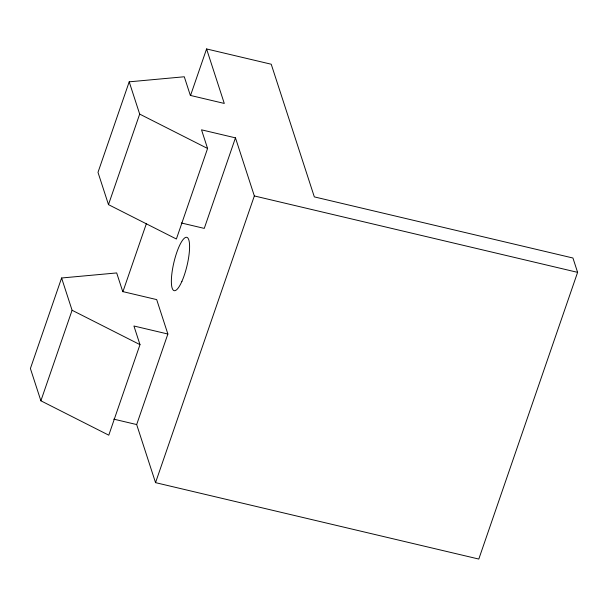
<?xml version="1.0" encoding="UTF-8"?>
<svg xmlns="http://www.w3.org/2000/svg" width="608" height="608" viewBox="0 0 608 608"><rect width="100%" height="100%" fill="white"/><g stroke="black" fill="none" stroke-linecap="round" stroke-linejoin="round"><path stroke-width="0.91" d="M167.869 334.02L156.682 299.6L122.74 291.582L116.683 272.939L61.598 277.993L30.4 368.532L40.888 400.801L108.786 435.184L139.984 344.645L133.927 326.002L167.869 334.02L136.671 424.559L155.542 482.646L478.8 559.056L577.6 272.354L572.941 258.012L314.328 196.886L271.229 64.228L206.576 48.944L190.524 95.532M206.576 48.944L224.284 103.436L190.342 95.418L184.285 76.768L129.2 81.829L97.994 172.368L108.482 204.638L176.381 239.012L207.579 148.481L201.522 129.831L235.463 137.856L254.342 195.943L155.542 482.646M40.888 400.801L72.086 310.262L61.598 277.993M108.482 204.638L139.68 114.099L129.2 81.829M122.907 291.741L146.368 223.653M235.463 137.856L204.265 228.395L181.336 222.976M254.342 195.943L577.6 272.354M113.734 419.14L136.671 424.559M139.68 114.099L207.579 148.481M72.086 310.262L139.984 344.645M181.921 281.329A27.421 6.764 -76.7 0 0 187.545 237.713A27.421 6.764 -76.7 0 0 171.958 272.962A27.421 6.764 -76.7 0 0 181.921 281.329"/></g></svg>
